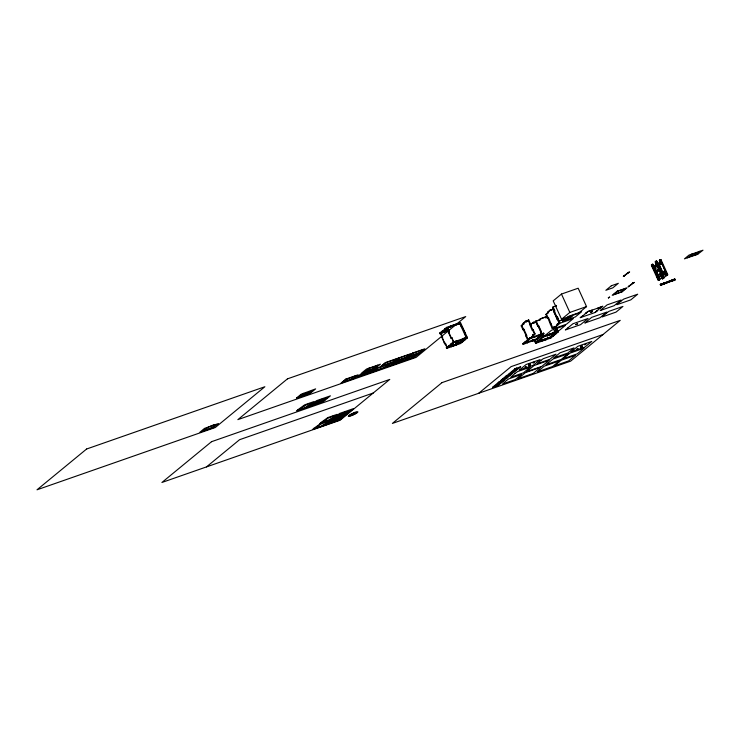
<?xml version="1.0" encoding="UTF-8"?>
<svg xmlns="http://www.w3.org/2000/svg" width="740" height="740" viewBox="0 0 740 740"><rect width="100%" height="100%" fill="white"/><g stroke="black" fill="none" stroke-linecap="round" stroke-linejoin="round"><path stroke-width="1.11" d="M657.731 269.795L657.259 270.822L658.249 271.081L657.731 269.795L658.027 271.154L657.379 271.043M658.156 276.927C658.572 275.992 657.98 276.723 657.786 276.103M657.166 270.118C658.369 272.857 657.555 268.675 657.361 270.877M658.054 279.609L658.369 280.303L659.007 280.081L658.693 279.387L657.916 279.72L651.579 265.808L652.782 264.152L653.106 264.855L652.467 265.077M659.007 280.081L658.804 278.989L659.442 278.767L659.756 279.461L658.369 280.303M660.894 273.264L661.412 273.782L661.199 273.245M653.004 267.529L653.513 268.102L653.216 267.473M658.276 264.8L657.952 263.94M657.065 276.381L657.555 276.991L657.268 276.362M575.785 324.61L577.663 323.759L575.859 324.666M592.453 311.577L590.566 312.345L592.435 311.512M657.693 276.168L657.99 277M654.058 268.111C654.678 266.844 653.855 268.111 653.753 267.233M660.977 262.894L661.458 263.486L660.163 260.979L661.19 260.138L667.526 274.05L666.5 274.892L664.687 270.923M653.67 267.269L653.994 268.13L657.832 265.429L655.437 262.635L657.101 261.572L663.438 275.474L662.411 276.325M608.354 297.767L609.714 297.147M657.916 279.72L658.942 278.869L658.489 275.41L660.348 273.421M632.58 283.3L633.375 282.93L632.635 283.346M609.584 297.203L608.382 297.739L608.9 297.665M514.559 369.454L515.355 369.084M502.099 381.627L502.904 381.267M515.317 369.186L514.568 369.5M502.913 381.313L502.155 381.674M518.102 368.298L518.897 367.928M518.897 367.993L518.157 368.344M671.189 280.562L671.994 280.201M671.994 280.266L671.476 280.543M494.339 386.077L495.152 385.762L494.403 386.123M511.359 372.442L510.6 372.701L511.34 372.451M506.123 378.131L506.909 377.77M506.882 377.863L506.188 378.177M623.959 276.011L624.754 275.65L624.005 276.057M699.356 251.73L700.096 251.313L699.346 251.637M213.092 427.646L218.476 423.511L204.545 428.377L199.939 432.169L213.25 427.628M206.478 466.912L239.547 439.717L373.238 393.014M375.05 368.307L380.434 364.182L366.504 369.047L361.897 372.84L375.217 368.289M369.972 372.766L375.356 368.64L361.435 373.506L356.819 377.298L370.139 372.747M381.479 366.716L381.923 366.346L377.187 368.002L372.303 372.026L384.56 367.743L386.659 366.013L384.726 367.345L373.58 371.24L377.03 368.4L388.167 364.515L386.789 365.643L387.344 365.449L389.444 363.719L384.264 365.745M398.684 362.804L404.068 358.678L390.137 363.543L385.531 367.336L398.851 362.785M338.504 414.863L339.716 414.594M439.68 333.065L445.138 328.884L445.452 329.578L439.995 333.768L439.68 333.065L448.496 329.985M445.452 329.578L444.814 329.8L444.5 329.106L446.562 327.404L460.493 322.538L467.467 337.847L460.576 343.508L446.655 348.374L446.331 347.68L451.789 343.49L452.112 344.183L449.356 346.45L449.041 345.756M444.814 329.8L446.886 328.098L451.067 326.645L450.743 325.942L451.067 326.645M449.134 330.429L440.633 333.546L444.564 343.786L445.508 343.305L446.969 347.458L445.193 343.564M448.977 332.029L447.524 327.875L449.291 331.77L448.348 332.251L451.132 338.374L452.085 337.893L453.546 342.046L451.77 338.152M448.81 329.726L439.995 333.768M445.739 331.224L445.415 330.521L446.174 329.901L446.803 329.679L447.127 330.382M445.415 330.521L446.803 329.679M444.176 332.306L444.167 331.354M413.938 357.476L419.321 353.35L405.4 358.216L400.784 362.008L414.104 357.457M446.627 330.493L445.6 331.335L446.368 331.002L446.054 330.299M348.66 411.32L349.872 411.042M446.229 331.113L447.265 330.271M455.997 324.259L456.636 324.693L455.997 324.259L450.429 326.201M441.771 337.662L442.724 337.181L440.947 333.287M448.348 332.251L449.291 331.77M447.21 328.135L460.178 323.454L461.64 327.607L462.583 327.126L461.954 327.348M460.493 323.491L456.636 324.693M444.564 343.786L445.508 343.305M451.132 338.374L452.085 337.893M452.112 344.183L451.474 344.405L451.16 343.712L453.222 342.01L457.403 340.548L457.403 341.51L457.403 340.548M464.739 333.472L465.377 333.25L464.739 333.472L466.514 337.366L459.623 343.036M446.655 348.374L448.718 346.671L448.403 345.978M451.474 344.405L453.546 342.713L467.467 337.847M450.512 346.218L451.141 346.653L450.512 346.218L446.331 347.68M452.963 344.405L451.937 345.247L453.602 344.183L452.39 345.83L452.075 345.136L452.714 344.914L453.028 345.608L452.39 345.83M456.885 342.435L457.644 341.815L457.459 341.011L455.794 342.074L456.571 341.741L456.885 342.435L456.256 342.657L455.933 341.963M456.256 342.657L457.644 341.815M453.028 345.608L453.777 344.988L453.463 344.294M457.052 342.971L456.025 343.813L458.014 342.685L456.173 343.443L457.635 342.713L456.478 344.405L456.164 343.702L456.802 343.48L457.117 344.183L456.478 344.405M459.882 340.65L460.909 339.799M460.521 340.428L461.547 339.577L460.345 341.233L460.021 340.529M456.081 344.276L456.404 344.97L456.081 344.276L460.262 342.814L462.324 341.112L462.648 341.815L462.01 342.028L461.695 341.334L462.324 341.112M462.01 342.028L464.766 339.771L464.452 339.068L467.153 337.144L462.972 338.606L462.981 339.568L457.403 341.51M457.117 344.183L457.866 343.564L457.551 342.861M460.345 341.233L461.732 340.391L461.409 339.688M462.981 339.568L462.972 338.606M526.02 321.863L528.721 319.939L530.497 323.833L529.544 324.314L532.337 330.438L533.281 329.957L535.057 333.851L530.552 338.513L530.238 337.819L522.801 343.656L523.115 344.35L528.573 340.16L528.258 339.466L527.537 339.743L525.761 335.849L526.713 335.368L523.92 329.245L522.967 329.726L521.191 325.831L525.696 321.16L526.334 320.938L526.649 321.641L526.02 321.863L525.696 321.16M522.949 323.426L526.334 320.938M521.191 325.831L523.902 323.907L523.578 323.204M526.649 321.641L528.721 319.939M561.466 294.058L553.196 300.856L561.567 319.227L578.282 313.381L586.543 306.591L578.171 288.221L561.466 294.058L569.837 312.428L561.567 319.227M522.967 329.726L523.92 329.245M529.544 324.314L530.497 323.833M533.17 322.409L530.413 324.675L533.799 322.187L534.123 322.881L533.485 323.103L533.17 322.409L533.799 322.187M554.417 311.124L552.956 306.971L554.732 310.865L553.779 311.346L556.573 317.469L557.525 316.988L558.987 321.142L557.211 317.247M533.485 323.103L535.862 321.142L540.681 319.467L540.357 318.764L545.935 316.822L545.935 317.775L545.935 316.822M534.123 322.881L536.186 321.179L543.16 336.487L536.269 342.157L535.436 340.317M548.599 317.895L547.961 318.117L550.44 324.49L552.207 328.384L552.845 328.162L548.599 317.895L547.646 318.367L545.87 314.472L550.375 309.81L551.013 309.588L551.328 310.291L550.69 310.513L550.375 309.81M547.619 312.077L551.013 309.588M544.621 335.886L551.513 330.225L565.434 325.36L558.543 331.03L542.531 336.709L540.431 332.121L541.384 331.64L538.591 325.517L537.647 325.998L535.547 321.401L540.366 319.726L540.357 318.764M550.69 310.513L553.4 308.589L554.723 311.512M545.87 314.472L548.571 312.558L548.257 311.855M551.328 310.291L553.4 308.589M553.779 311.346L554.732 310.865M537.647 325.998L538.591 325.517M525.761 335.849L526.713 335.368M532.337 330.438L533.281 329.957M557.673 324.203L557.988 324.897L555.231 327.163L554.917 326.47L554.279 326.692L554.593 327.385L557.35 325.119L557.035 324.425L559.736 322.501L557.96 318.607L557.007 319.088L552.762 308.811M527.537 339.743L529.692 337.986L530.007 338.689M527.62 339.688L527.935 340.382L535.057 333.851M556.573 317.469L557.525 316.988M522.801 343.656L532.865 339.993L532.865 340.946L532.865 339.993M533.549 336.783L533.873 337.486L533.549 336.783L543.613 333.12L543.928 333.823L538.47 338.004L538.156 337.311L543.613 333.12M523.115 344.35L533.179 340.687M540.431 332.121L541.384 331.64M557.007 319.088L559.098 322.723L557.035 324.425M557.96 318.607L554.094 311.087M533.873 337.486L543.928 333.823M532.55 340.243L536.722 338.791L538.794 337.089L539.109 337.782L537.046 339.484L532.865 340.946M552.207 328.384L554.279 326.692M562.529 319.902L563.159 320.346L562.529 319.902L558.987 321.142M541.412 338.883L540.783 339.105L540.459 338.411L541.097 338.189L541.412 338.883L538.655 341.149L538.341 340.456L537.702 340.678L535.325 342.639L540.45 340.696L540.774 341.39L540.135 340.955M540.459 338.411L542.846 336.45L547.655 334.776L547.655 335.729L547.655 334.776M552.845 328.162L554.917 326.47M534.067 339.882L535.64 343.332L543.16 337.153L558.358 331.844L555.943 326.553L555.315 326.775M563.797 320.124L568.94 316.193L581.594 311.771L575.332 316.924L562.678 321.345L564.426 319.902M568.098 317.96L571.955 316.461L568.098 317.96L568.413 318.663L562.844 320.605M548.793 334.434L558.034 331.141L555.019 333.324L555.342 334.018L552.586 336.284L552.262 335.59L552.9 335.368L553.215 336.062L552.586 336.284M568.413 318.663L568.413 317.7M478.715 393.264L511.099 366.633L603.008 334.526M545.704 339.003L546.028 339.706L545.704 339.003L550.523 337.329L552.9 335.368M553.233 333.786L553.224 332.824L553.233 333.786L547.655 335.729M550.199 337.292L557.091 331.622L555 327.034L555.629 326.812L557.72 331.4M535.64 343.332L550.837 338.023L558.358 331.844M581.104 317.229L587.995 311.558L601.916 306.702L595.025 312.363M592.166 310.106L587.671 311.531L585.284 313.483L585.923 313.261M597.735 308.154L602.869 306.221L599.853 308.395M651.718 265.697L651.394 264.994L652.153 264.374M655.575 262.524L655.252 261.821L656.01 261.202L656.639 260.979L656.963 261.683L656.324 261.904L656.01 261.202M651.394 264.994L652.782 264.152M655.252 261.821L656.639 260.979M652.606 264.957L651.579 265.808L653.244 264.735L659.581 278.647L658.554 279.498L652.208 265.586L653.244 264.735L652.606 264.957L658.942 278.869L659.581 278.647M657.101 261.572L656.075 262.413L663.031 277.445L662.004 278.286L660.413 274.79M655.807 264.263L655.483 263.57L656.241 262.95M659.664 261.091L659.34 260.397L660.099 259.777L660.727 259.555L661.051 260.249L660.413 260.471L660.099 259.777M659.34 260.397L660.727 259.555M656.556 263.644L655.668 264.374L656.297 264.152M660.885 264.189L659.525 261.202L661.19 260.138M658.128 262.978L652.911 267.112L658.128 262.978L663.077 273.837L657.86 277.972L663.077 273.837M657.99 264.55L661.245 261.886L665.861 272.857C651.311 282.329 673.548 271.978 662.948 271.506M654.447 268.204L659.173 264.319L661.958 263.348L660.385 264.643M657.148 276.51L662.661 271.978L665.445 271.007L662.291 273.596M655.89 261.599L656.204 262.302L655.437 262.635L661.773 276.547L662.799 275.696L656.463 261.784M661.912 276.436L662.235 277.13L663.623 276.288L663.299 275.595M658.868 280.192L663.752 276.177M664.048 271.145L665.861 275.114L666.888 274.272L660.552 260.36M662.763 275.234L663.669 277.223L662.642 278.064L661.283 275.086M662.328 278.989L667.212 274.966M662.143 278.175L662.457 278.878L663.845 278.036L663.53 277.334L662.892 277.555L663.216 278.259L663.845 278.036M666 275.002L666.324 275.706L666.953 275.483L667.711 274.864L667.388 274.161M660.228 284.558L661.606 283.716L661.93 284.419L660.543 285.252L660.228 284.558L674.408 279.183L674.723 279.877L660.543 285.252M674.408 279.183L660.718 284.447L661.042 285.15L674.723 279.877M697.616 254.32L703 250.194L689.07 255.06L684.463 258.852L697.783 254.301M674.149 279.692L674.899 279.072L675.222 279.776L674.464 280.386L673.835 280.608L673.511 279.914L674.149 279.692L674.464 280.386M661.958 263.523L661.754 262.635M202.853 430.976L203.583 430.643M403.707 360.815L404.438 360.473L403.753 360.87M203.602 430.717L202.927 431.032M210.928 428.155C227.439 416.796 186.554 437.645 211.668 427.822M211.686 427.896L210.965 428.22M347.282 378.806L348.022 378.464M348.004 378.575L347.338 378.871M344.045 381.831L343.286 382.09L344.054 381.822M351.084 379.361L351.824 379.028M351.842 379.111L351.158 379.426M355.838 375.818L355.098 376.068L355.82 375.744M364.811 371.637L365.532 371.314M363.599 372.932L364.33 372.59M365.56 371.388L364.848 371.711M364.311 372.701L363.645 372.997M376.743 365.643L377.483 365.31M373.654 368.548L372.904 368.807L376.614 365.939L369.371 368.335L365.708 371.082L373.626 368.483M377.502 365.394L376.817 365.708M367.817 373.284L368.548 372.942M368.566 373.025L367.845 373.349M396.52 363.322L397.26 362.979M322.76 421.939L323.491 421.596M397.278 363.062L396.594 363.377M323.51 421.68L322.834 421.994M316.415 427.517L315.656 427.776L316.378 427.452M334.554 415.926L335.294 415.593M335.312 415.667L334.628 415.982M328.209 421.513L327.45 421.763L328.171 421.439M411.782 357.984L412.513 357.651M412.532 357.735L411.856 358.049M617.105 291.514L617.835 291.181M617.854 291.264L617.132 291.588M621.323 291.865L622.053 291.532M622.035 291.634L621.369 291.93M625.948 288.424L625.189 288.683L625.91 288.36M311.383 390.822L312.151 390.563M307.479 406.427L308.21 406.094M308.229 406.177L307.507 406.5M371.674 370.102L372.414 369.769M372.424 369.852L371.702 370.176M323.445 425.065L324.185 424.723M330.983 419.136L331.326 418.942M324.194 424.806L323.51 425.121M299.496 396.881L300.172 396.483M300.163 396.594L299.515 396.881M303.678 405.862L304.39 405.539M304.418 405.613L303.733 405.927M359.742 376.096L360.463 375.772M360.5 375.837L359.825 376.161M319.643 424.501L320.364 424.168M327.524 418.387L326.803 418.72L327.478 418.313M320.392 424.251L319.708 424.566M369.408 368.224L368.714 368.437L369.408 368.132M207.413 427.581L206.765 427.868L207.441 427.47M392.32 362.961L393.06 362.711M407.574 357.624L408.295 357.3M408.258 357.42L407.638 357.697M691.336 254.532L691.909 254.162L691.252 254.551M653.3 266.493L656.269 264.883M658.239 263.81L660.219 262.737M510.655 374.708L510.443 374.644M514.55 371.489L514.171 371.628M609.279 297.286L608.41 297.841M450.031 326.729L450.66 326.507M454.12 325.304L454.749 325.082M444.5 329.106L445.138 328.884M659.525 261.202L660.293 260.868L659.978 260.175M655.483 263.57L656.121 263.348M552.641 307.23L556.499 305.74M453.546 342.046L466.2 337.625L459.864 323.713M451.16 343.712L451.789 343.49M461.094 340.613L461.732 340.391M464.766 339.771L465.404 339.549L465.081 338.846M447.284 347.199L459.938 342.777M547.942 312.779L548.571 312.558M451.141 346.653L456.719 344.711M554.223 312.964L554.852 312.743M523.263 324.129L523.902 323.907M663.438 275.474L662.67 275.817L662.985 276.51M667.526 274.05L666.759 274.383L667.073 275.086L667.711 274.864M540.043 319.023L545.62 317.081M661.773 276.547L662.55 276.214L662.864 276.908L662.235 277.13M665.861 275.114L666.638 274.781L666.953 275.483M546.25 317.516L546.888 317.293M545.935 317.775L546.573 317.553M663.031 277.445L663.669 277.223M662.004 278.286L662.781 277.953L663.096 278.656M530.728 325.369L531.366 325.147L531.043 324.453M569.837 312.428L586.543 306.591M674.899 279.072L674.27 279.295L674.584 279.998L675.222 279.776M559.301 320.882L562.844 319.652M550.44 324.49L551.383 324.009M563.159 320.346L568.727 318.404M559.098 322.723L559.736 322.501M583.166 315.527L580.151 317.71L595.349 312.4L597.726 310.439L597.097 310.661M557.35 325.119L560.689 322.973L573.343 318.552L566.452 324.222L553.798 328.643L555.87 326.941L554.593 327.385M532.356 335.775L532.994 335.553M532.68 336.469L533.309 336.247M530.238 337.819L529.6 338.041L529.923 338.735L534.188 337.227M530.728 337.625L533.864 336.524M527.935 340.382L528.573 340.16M538.156 337.311L538.794 337.089M538.47 338.004L539.109 337.782M555.342 334.018L555.971 333.796L555.657 333.102M550.837 337.07L535.64 342.38L534.382 339.623M540.774 341.39L546.342 339.447M662.217 273.717L662.004 272.82L661.921 273.421M653.244 266.992L656.158 268.352M660.885 270.803L662.661 271.978L659.173 264.319M661.893 275.419L661.745 275.002M656.315 271.414C657.703 272.089 655.696 268.999 656.204 271.229M665.732 272.218L665.806 271.515L665.639 272.006M665.121 272.218C665.769 272.496 664.566 271.571 665.02 272.274M673.382 280.025L673.696 280.728M660.015 270.211L661.32 273.079M655.002 267.75L658.489 275.41M661.745 283.605L662.069 284.299M655.039 270.942L658.193 277.851M660.977 283.938L661.292 284.641M652.033 264.772L652.347 265.475M660.857 284.336L661.181 285.029M555.87 305.296L556.184 305.999M546.509 314.25L548.284 318.144M550.523 337.329L550.837 338.023M535.862 321.142L543.16 337.153M541.551 334.822L541.865 335.516M540.912 335.044L541.227 335.738M539.432 334.582L539.756 335.276M539.118 334.841L539.442 335.535M530.182 324.092L532.966 330.216M537.702 340.678L538.026 341.371M536.722 338.791L537.046 339.484M528.082 320.161L529.859 324.055M532.652 330.179L534.428 334.073M532.782 334.499L534.178 337.56M532.467 334.757L533.401 336.802M521.83 325.609L523.606 329.504M526.399 335.627L528.166 339.521M523.282 329.466L526.075 335.59M527.287 341.936L527.611 342.629M526.973 342.195L527.296 342.888M525.502 341.732L525.816 342.426M524.863 341.954L525.187 342.648M462.269 327.385L465.062 333.509M460.659 340.308L460.974 341.011M460.262 342.814L460.576 343.508M456.682 341.344L457.006 342.037M446.562 327.404L446.886 328.098M448.662 331.992L451.446 338.115M453.222 342.01L453.546 342.713M446.174 329.901L446.488 330.604M442.381 331.15L442.696 331.844M441.743 331.372L442.067 332.066M442.085 337.403L444.879 343.526M660.876 273.393L661.153 274.022L660.876 273.328M661.505 273.171L661.958 273.809L661.505 273.171M656.824 264.513L657.277 265.161L656.824 264.504M657.462 264.282L657.916 264.939L657.462 264.272M660.913 263.079C662.032 264.161 660.163 263.366 660.876 263.033M657.018 276.566L657.231 277.139L657.018 276.538M653.605 267.454L653.929 268.121L653.605 267.445M660.774 275.234L661.606 275.724L660.774 275.197M661.107 275.123L661.634 275.437L661.125 275.012M652.967 267.677L653.198 268.269L652.967 267.649M319.023 401.506L320.938 400.673L319.06 401.45M334.998 420.135L336.894 419.284L334.998 420.135M342.111 414.289L344.017 413.457L342.148 414.233M455.794 342.814L457.699 341.982L455.803 342.796M528.702 365.31L530.608 364.478L528.739 365.264M580.419 347.106L582.324 346.274L580.456 347.06M554.084 331.011L555.981 330.225L554.103 330.993M695.443 254.847L696.22 254.495L695.48 254.81M627.835 272.829L628.639 272.524L627.835 272.829M498.344 382.774L499.13 382.432L498.344 382.774M506.188 376.179L506.882 375.846L506.206 376.161M671.522 281.246L672.216 280.913L671.541 281.228M502.192 379.463L502.987 379.167L502.21 379.444M498.122 384.893L498.917 384.596L498.159 384.865M663.133 283.364L663.928 283.068L663.151 283.355M663.447 284.068L664.252 283.772L663.475 284.049M628.741 286.454L629.444 286.121L628.76 286.436M687.386 257.65L688.163 257.372L687.414 257.631M506.438 380.526L502.617 383.986L515.308 379.537L521.496 374.412L508.805 378.871L506.438 380.526M514.892 373.524L510.766 377.243L523.457 372.793L530.265 367.151L517.565 371.61L514.892 373.524M540.94 360.325L537.129 363.784L549.82 359.335L556.008 354.21L543.308 358.669L540.94 360.325M555.583 356.486L553.853 357.92L567.821 353.026L574 347.902L560.032 352.804L555.583 356.486M86.608 449.014L37 489.806L215.257 427.535L264.864 386.743L86.608 449.014M287.462 378.852L237.855 419.645L416.111 357.374L465.719 316.581L287.462 378.852M211.52 441.697L161.912 482.48L340.169 420.209L389.776 379.417L211.52 441.697M297.286 397.399L296.527 398.018L309.875 393.634L315.647 388.879L301.143 394.226L297.286 397.399M301.3 394.929L299.922 396.067L301.069 395.669C298.488 397.861 310.282 393.06 311.67 391.312L301.3 394.929M298.091 409.59L296.675 410.885L308.349 406.806L314.056 401.552L304.741 404.808L298.091 409.59M304.26 405.788L300.819 408.628L302.568 408.147L302.003 408.61C303.9 408.721 313.945 402.579 309.348 403.883L309.912 403.42L304.26 405.788M311.642 404.66L309.57 406.362L323.5 401.496L330.392 395.835L316.461 400.701L311.642 404.66M313.177 403.929L314.694 403.402L313.177 403.929M315.416 402.088L316.942 401.552L315.416 402.088M345.885 379.084L341.001 383.098L353.257 378.815L358.142 374.801L345.885 379.084M320.55 400.164L322.501 399.489A4.005 0.629 -24.5 0 1 321.687 400.95A4.005 0.629 -24.5 0 1 316.378 402.8A4.005 0.629 -24.5 0 1 320.55 400.164M321.419 399.452L321.086 399.73A5.282 0.823 -24.5 0 0 315.212 403.328A5.282 0.823 -24.5 0 0 322.335 400.839A5.282 0.823 -24.5 0 0 323.038 399.045L321.419 399.452M345.719 379.481L342.278 382.312L353.415 378.418L356.865 375.587L345.719 379.481M323.334 400.377L324.851 399.85L323.334 400.377M325.572 398.536L327.099 398.009L325.572 398.536M361.592 374.218L360.214 375.346L361.361 374.949C358.78 377.15 370.574 372.34 371.961 370.592L361.592 374.218M385.512 362.535L380.628 366.55L392.885 362.276L394.975 360.546L393.042 361.879L381.905 365.764L385.346 362.933L396.492 359.039L395.114 360.177L395.669 359.982L397.769 358.253L385.512 362.535M398.897 357.864L394.004 361.879L406.26 357.596L411.153 353.581L398.897 357.864M392.727 363.062L389.906 365.384L396.862 362.961L399.693 360.63L392.727 363.062M398.731 358.262L395.289 361.092L406.427 357.198L409.868 354.368L398.731 358.262M314.056 428.229L312.641 429.524L324.324 425.445L330.031 420.19L320.707 423.447L314.056 428.229M321.169 422.374L319.763 423.668L331.437 419.589L337.144 414.335L327.829 417.591L321.169 422.374M320.235 424.427L316.785 427.257L318.533 426.776L317.969 427.239C319.874 427.35 329.911 421.208 325.313 422.522L325.887 422.05L320.235 424.427M327.348 418.572L323.898 421.411L325.646 420.93L325.082 421.393C326.988 421.495 337.024 415.362 332.436 416.666L333 416.204L327.33 418.507M412.596 353.072L407.712 357.087L419.969 352.814L424.853 348.79L412.596 353.072M412.439 353.47L408.989 356.301L420.135 352.416L423.576 349.576L412.439 353.47M327.607 423.299L325.545 424.991L339.466 420.126L346.357 414.465L332.427 419.33L327.607 423.299M334.721 417.443L332.658 419.145L346.579 414.28L353.47 408.61L339.549 413.475L334.721 417.443M329.143 422.559L330.669 422.031L329.143 422.559M331.391 420.718L332.907 420.19L331.391 420.718M336.265 416.713L337.782 416.176L336.265 416.713M407.99 357.735L405.159 360.056L412.125 357.624L414.955 355.302L407.99 357.735M336.524 418.803L338.467 418.118A4.005 0.629 -24.5 0 1 337.662 419.58A4.005 0.629 -24.5 0 1 332.343 421.439A4.005 0.629 -24.5 0 1 336.524 418.803M337.385 418.091L337.052 418.359A5.282 0.823 -24.5 0 0 331.178 421.967A5.282 0.823 -24.5 0 0 338.31 419.478A5.282 0.823 -24.5 0 0 339.003 417.675L337.385 418.091M343.637 412.948L345.589 412.263A4.005 0.629 -24.5 0 1 344.775 413.734A4.005 0.629 -24.5 0 1 339.466 415.584A4.005 0.629 -24.5 0 1 343.637 412.948M344.498 412.236L344.174 412.504A5.282 0.823 -24.5 0 0 338.3 416.111A5.282 0.823 -24.5 0 0 345.423 413.623A5.282 0.823 -24.5 0 0 346.117 411.829L344.498 412.236M339.299 419.016L340.825 418.479L339.299 419.016M341.547 417.166L343.064 416.639L341.547 417.166M346.422 413.161L347.939 412.633L346.422 413.161M353.664 413.142L355.607 412.457A4.005 0.629 -24.5 0 1 354.802 413.919A4.005 0.629 -24.5 0 1 349.483 415.778A4.005 0.629 -24.5 0 1 353.664 413.142M354.525 412.43L354.192 412.698A5.282 0.823 -24.5 0 0 348.318 416.305A5.282 0.823 -24.5 0 0 355.45 413.817A5.282 0.823 -24.5 0 0 356.144 412.023L354.525 412.43M441.974 382.636L392.376 423.428L570.633 361.157L620.231 320.364L441.974 382.636M543.484 336.524L537.221 341.677L549.876 337.255L556.138 332.103L543.484 336.524M611.36 285.751L605.847 290.284L612.812 287.851L618.326 283.318L611.36 285.751M628.186 272.45L623.302 276.473L629.638 271.941L628.186 272.45M498.834 382.071L492.535 387.381L494.653 386.493L500.943 381.183L498.834 382.071M506.678 375.467L500.379 380.776L502.488 379.888L508.787 374.579L506.678 375.467M515.059 368.724L508.759 374.033L510.877 373.145L517.177 367.836L515.059 368.724M510.618 374.116L504.319 379.426L506.438 378.547L512.737 373.238L510.618 374.116M518.601 367.567L512.302 372.877L514.42 371.989L520.71 366.679L518.601 367.567M502.599 380.897L496.309 386.206L498.418 385.318L504.717 380.009L502.599 380.897M567.765 327.996L565.379 329.957L580.576 324.647L588.096 318.468L572.899 323.778L567.765 327.996M521.312 368.474L519.249 370.176L533.17 365.31L540.061 359.64L526.14 364.506L521.312 368.474M617.095 291.273L612.211 295.288L622.09 291.838L626.974 287.823L617.095 291.273M617.484 291.384L613.293 294.751L621.702 291.736L625.559 288.563L617.484 291.384M525.742 367.012L524.984 367.623L526.371 366.79L525.742 367.012M529.6 363.839L528.85 364.459L530.238 363.618L529.6 363.839M529.831 365.579L529.072 366.198L530.46 365.357L529.831 365.579M533.688 362.406L532.939 363.026L534.326 362.184L533.688 362.406M632.95 282.911L628.066 286.926L634.411 282.403L632.95 282.911M586.876 321.317L584.813 323.019L600.01 317.71L606.902 312.049L591.704 317.349L586.876 321.317M602.286 308.848L600.214 310.55L614.145 305.685L621.036 300.024L607.105 304.88L602.286 308.848M520.34 376.799L517.963 378.76L533.161 373.45L540.681 367.271L525.483 372.581L520.34 376.799M528.98 369.732L526.593 371.693L541.791 366.383L549.311 360.195L534.114 365.505L528.98 369.732M606.301 313.233L602.12 316.97L616.041 312.104L622.932 306.443L609.002 311.309L606.301 313.233M621.073 300.986L616.892 304.723L630.813 299.857L637.704 294.196L623.774 299.062L621.073 300.986M539.46 370.12L537.397 371.822L552.595 366.513L559.477 360.852L544.279 366.161L539.46 370.12M548.09 363.053L546.028 364.755L561.225 359.446L568.116 353.776L552.919 359.085L548.09 363.053M558.885 362.036L554.695 365.782L568.625 360.917L575.516 355.246L561.586 360.112L558.885 362.036M573.028 350.27L570.966 351.963L584.887 347.106L591.778 341.436L577.857 346.302L573.028 350.27M567.515 354.96L563.334 358.706L577.255 353.84L584.147 348.179L570.216 353.045L567.515 354.96M691.669 254.569L688.838 256.9L695.794 254.468L698.625 252.146L691.669 254.569M577.459 348.799L576.71 349.419L578.097 348.586L577.459 348.799M581.316 345.636L580.567 346.246L581.955 345.414L581.316 345.636M581.548 347.375L580.798 347.994L582.186 347.153L581.548 347.375M585.405 344.202L584.655 344.822L586.043 343.98L585.405 344.202M388.463 366.124L389.212 365.875L388.463 366.124M214.804 424.973L215.553 424.714L214.84 424.945M303.317 393.634L304.075 393.375L303.335 393.625M307.535 393.985L308.293 393.726L307.572 393.957M299.691 409.146L300.44 408.887L299.691 409.146M311.485 403.134L312.234 402.875L311.485 403.134M400.396 360.13L401.154 359.881L400.414 360.121M415.658 354.802L416.407 354.543L415.658 354.802"/></g></svg>
